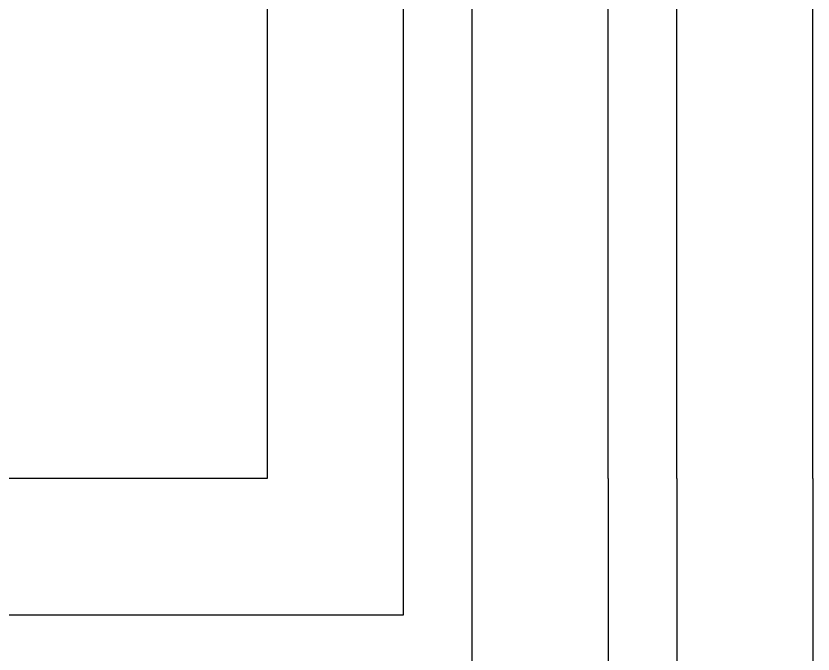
# Model space of a CAD drawing. Extents: x -38350 to 38650, y -35000 to 36000.
# Drawn here: x -6343 to -498, y -5787 to -1105 of the extents above; entities that cross this region are included whole.
import ezdxf

# ---------------------------------------------------------------- set-up
doc = ezdxf.new("R2010")
doc.units = 0
doc.header["$MEASUREMENT"] = 0
doc.layers.add('Layer1', color=10, linetype='Continuous')

msp = doc.modelspace()

# ---------------------------------------------------------------- linework, layer by layer
for p, q in [((-4500, -1000), (-4500, -4500)), ((-3500, -5500), (-3500, -1000)), ((-3000, -1000), (-3000, -4500)), ((-2000, -4500), (-2000, -1000)), ((-1500, -1000), (-1500, -4500)), ((-500, -4500), (-500, -1000)), ((-4500, -4500), (-19500, -4500)), ((-3000, -4500), (-2999, -4500)), ((-2999, -4500), (-2999, -10501)), ((-1999, -4500), (-2000, -4500)), ((-1999, -11501), (-1999, -4500)), ((-1500, -4500), (-1498, -4500)), ((-1498, -4500), (-1498, -16502)), ((-498, -4500), (-500, -4500)), ((-498, -17502), (-498, -4500)), ((-19500, -5500), (-3500, -5500))]:
    msp.add_line(p, q)
at = {"layer": 'Layer1'}
for p, q in [((-4500, -1000), (-4500, -4500)), ((-3500, -5500), (-3500, -1000)), ((-3000, -1000), (-3000, -4500)), ((-2000, -4500), (-2000, -1000)), ((-1500, -1000), (-1500, -4500)), ((-500, -4500), (-500, -1000)), ((-4500, -4500), (-19500, -4500)), ((-3000, -4500), (-2999, -4500)), ((-2999, -4500), (-2999, -10501)), ((-1999, -4500), (-2000, -4500)), ((-1999, -11501), (-1999, -4500)), ((-1500, -4500), (-1498, -4500)), ((-1498, -4500), (-1498, -16502)), ((-498, -4500), (-500, -4500)), ((-498, -17502), (-498, -4500)), ((-19500, -5500), (-3500, -5500))]:
    msp.add_line(p, q, dxfattribs=at)

doc.saveas('drawing.dxf')
